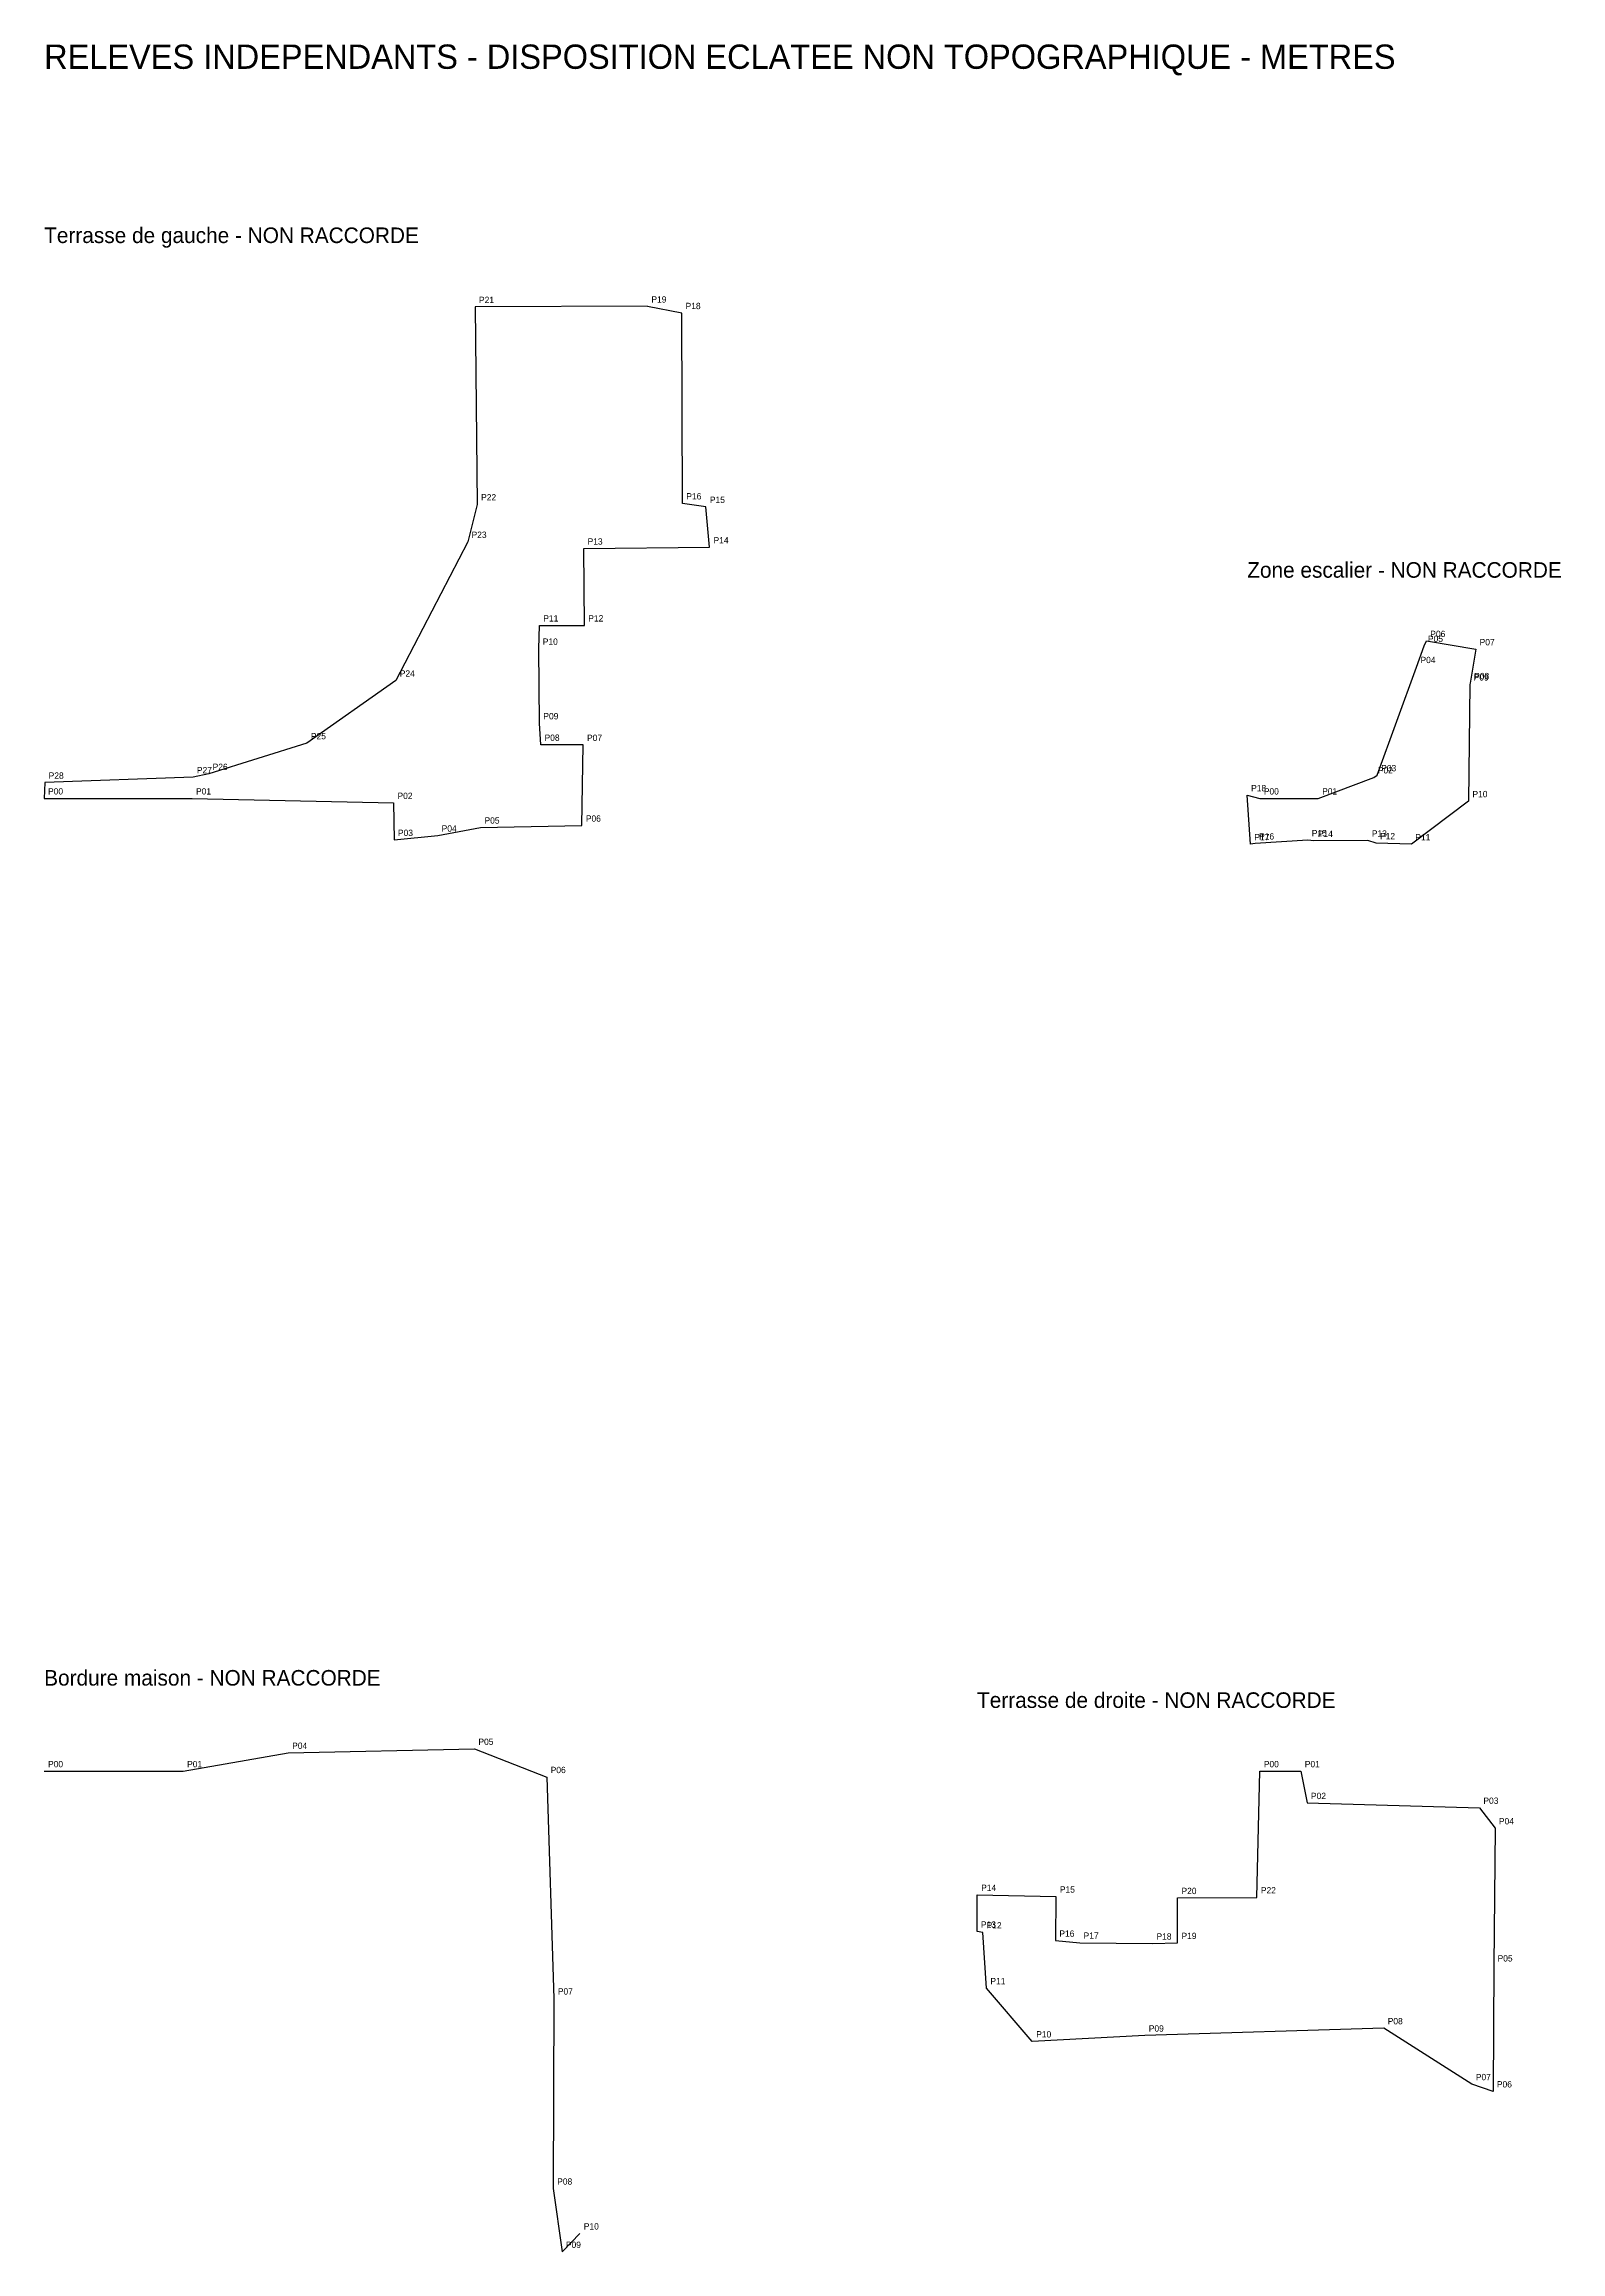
# Model space of a CAD drawing. Header units: metres. Extents: x 0 to 31.2, y -9.9 to 35.5.
import ezdxf

# ---------------------------------------------------------------- set-up
doc = ezdxf.new("R2010")
doc.units = ezdxf.units.M
for name, color, linetype in [('01_Bordure_maison', 2, 'Continuous'), ('02_Terrasse_de_droite', 3, 'Continuous'), ('03_Terrasse_de_gauche', 4, 'Continuous'), ('04_Zone_escalier', 5, 'Continuous')]:
    doc.layers.add(name, color=color, linetype=linetype)

msp = doc.modelspace()

# ---------------------------------------------------------------- linework, layer by layer
at = {"layer": '01_Bordure_maison'}
msp.add_polyline3d([(0, 0, 0), (2.86, 0, -0.09), (2.861, 0, -0.09), (2.861, 0, -0.09), (5.02, 0.377, -0.22), (8.85, 0.459, -0.4), (10.336, -0.121, -0.46), (10.483, -4.674, -0.5), (10.47, -8.582, -0.59), (10.649, -9.883, -0.27), (11.017, -9.505, -0.34)], dxfattribs=at)
at = {"layer": '02_Terrasse_de_droite'}
msp.add_polyline3d([(25, 0, 0), (25.843, 0, 0), (25.97, -0.655, 0), (29.515, -0.753, 0.04), (29.835, -1.175, 0.03), (29.807, -3.994, -0.02), (29.793, -6.584, -0.08), (29.36, -6.435, -0.1), (27.548, -5.285, 0.17), (22.635, -5.436, 0.03), (20.32, -5.556, -0.09), (19.378, -4.462, -0.14), (19.299, -3.315, -0.12), (19.183, -3.299, -0.14), (19.188, -2.542, -0.05), (20.806, -2.578, -0.03), (20.796, -3.485, -0.08), (21.294, -3.527, -0.07), (22.793, -3.544, -0.04), (23.307, -3.533, -0.02), (23.307, -2.608, 0.05), (23.306, -2.608, 0.05), (24.939, -2.595, 0), (25, 0, 0)], dxfattribs=at)
at = {"layer": '03_Terrasse_de_gauche'}
msp.add_polyline3d([(0, 20, 0), (3.043, 20, -0.07), (7.186, 19.908, -0.17), (7.195, 19.146, -0.17), (8.094, 19.236, -0.32), (8.975, 19.401, -0.33), (11.059, 19.441, -0.41), (11.084, 21.1, -0.4), (10.21, 21.103, -0.43), (10.185, 21.545, -0.45), (10.173, 23.078, -0.48), (10.184, 23.557, -0.48), (11.109, 23.557, -0.51), (11.095, 25.138, -0.51), (13.685, 25.162, -0.58), (13.609, 25.994, -0.6), (13.125, 26.066, -0.59), (13.125, 26.066, -0.59), (13.11, 29.979, -0.56), (12.407, 30.114, -0.61), (12.407, 30.118, -0.61), (8.862, 30.104, -0.6), (8.905, 26.046, -0.66), (8.709, 25.276, -0.68), (7.233, 22.423, 0.02), (5.405, 21.135, 0), (3.385, 20.504, 0.04), (3.061, 20.436, 0.03), (0.013, 20.324, 0.02), (0, 20, 0)], dxfattribs=at)
at = {"layer": '04_Zone_escalier'}
msp.add_polyline3d([(25, 20, 0), (26.2, 20, -0.19), (27.345, 20.433, -0.41), (27.414, 20.477, -0.56), (28.222, 22.701, -0.62), (28.375, 23.137, -0.55), (28.424, 23.237, -0.02), (29.438, 23.067, 0.15), (29.325, 22.37, 0.24), (29.315, 22.342, 0.18), (29.29, 19.944, 0.17), (28.116, 19.056, 0.23), (27.39, 19.08, 0.35), (27.221, 19.133, 0.47), (26.112, 19.127, 0.55), (25.986, 19.139, 0.7), (24.904, 19.074, 0.79), (24.805, 19.058, 0.92), (24.739, 20.066, 0.89), (25, 20, 0)], dxfattribs=at)

# ---------------------------------------------------------------- texts
msp.add_text('RELEVES INDEPENDANTS - DISPOSITION ECLATEE NON TOPOGRAPHIQUE - METRES', height=0.5).set_placement((0, 35))
at = {"layer": '01_Bordure_maison'}
for s, height, p in [('Bordure maison - NON RACCORDE', 0.32, (0, 1.759)), ('P04', 0.13, (5.1, 0.457, -0.22)), ('P05', 0.13, (8.93, 0.539, -0.4)), ('P00', 0.13, (0.08, 0.08)), ('P01', 0.13, (2.94, 0.08, -0.09)), ('P06', 0.13, (10.416, -0.041, -0.46)), ('P07', 0.13, (10.563, -4.594, -0.5)), ('P08', 0.13, (10.55, -8.502, -0.59)), ('P10', 0.13, (11.097, -9.425, -0.34)), ('P09', 0.13, (10.729, -9.803, -0.27))]:
    msp.add_text(s, height=height, dxfattribs=at).set_placement(p)
at = {"layer": '02_Terrasse_de_droite'}
for s, height, p in [('Terrasse de droite - NON RACCORDE', 0.32, (19.183, 1.3)), ('P00', 0.13, (25.08, 0.08)), ('P01', 0.13, (25.923, 0.08)), ('P02', 0.13, (26.05, -0.575)), ('P03', 0.13, (29.595, -0.673, 0.04)), ('P04', 0.13, (29.915, -1.095, 0.03)), ('P14', 0.13, (19.268, -2.462, -0.05)), ('P15', 0.13, (20.886, -2.498, -0.03)), ('P20', 0.13, (23.387, -2.528, 0.05)), ('P22', 0.13, (25.019, -2.515)), ('P13', 0.13, (19.263, -3.219, -0.14)), ('P12', 0.13, (19.379, -3.235, -0.12)), ('P16', 0.13, (20.876, -3.405, -0.08)), ('P17', 0.13, (21.374, -3.447, -0.07)), ('P18', 0.13, (22.873, -3.464, -0.04)), ('P19', 0.13, (23.387, -3.453, -0.02)), ('P05', 0.13, (29.887, -3.914, -0.02)), ('P11', 0.13, (19.458, -4.382, -0.14)), ('P10', 0.13, (20.4, -5.476, -0.09)), ('P09', 0.13, (22.715, -5.356, 0.03)), ('P08', 0.13, (27.628, -5.205, 0.17)), ('P07', 0.13, (29.44, -6.355, -0.1)), ('P06', 0.13, (29.873, -6.504, -0.08))]:
    msp.add_text(s, height=height, dxfattribs=at).set_placement(p)
at = {"layer": '03_Terrasse_de_gauche'}
for s, height, p in [('Terrasse de gauche - NON RACCORDE', 0.32, (0, 31.418)), ('P21', 0.13, (8.942, 30.184, -0.6)), ('P19', 0.13, (12.487, 30.194, -0.61)), ('P18', 0.13, (13.19, 30.059, -0.56)), ('P22', 0.13, (8.985, 26.126, -0.66)), ('P16', 0.13, (13.205, 26.146, -0.59)), ('P15', 0.13, (13.689, 26.074, -0.6)), ('P23', 0.13, (8.789, 25.356, -0.68)), ('P13', 0.13, (11.175, 25.218, -0.51)), ('P14', 0.13, (13.765, 25.242, -0.58)), ('P11', 0.13, (10.264, 23.637, -0.48)), ('P12', 0.13, (11.189, 23.637, -0.51)), ('P10', 0.13, (10.253, 23.158, -0.48)), ('P24', 0.13, (7.313, 22.503, 0.02)), ('P25', 0.13, (5.485, 21.215)), ('P09', 0.13, (10.265, 21.625, -0.45)), ('P08', 0.13, (10.29, 21.183, -0.43)), ('P07', 0.13, (11.164, 21.18, -0.4)), ('P28', 0.13, (0.093, 20.404, 0.02)), ('P27', 0.13, (3.141, 20.516, 0.03)), ('P26', 0.13, (3.465, 20.584, 0.04)), ('P00', 0.13, (0.08, 20.08)), ('P01', 0.13, (3.123, 20.08, -0.07)), ('P02', 0.13, (7.266, 19.988, -0.17)), ('P05', 0.13, (9.055, 19.481, -0.33)), ('P06', 0.13, (11.139, 19.521, -0.41)), ('P03', 0.13, (7.275, 19.226, -0.17)), ('P04', 0.13, (8.174, 19.316, -0.32))]:
    msp.add_text(s, height=height, dxfattribs=at).set_placement(p)
at = {"layer": '04_Zone_escalier'}
for s, height, p in [('Zone escalier - NON RACCORDE', 0.32, (24.739, 24.537)), ('P05', 0.13, (28.455, 23.217, -0.55)), ('P06', 0.13, (28.504, 23.317, -0.02)), ('P07', 0.13, (29.518, 23.147, 0.15)), ('P04', 0.13, (28.302, 22.781, -0.62)), ('P09', 0.13, (29.395, 22.422, 0.18)), ('P08', 0.13, (29.405, 22.45, 0.24)), ('P02', 0.13, (27.425, 20.513, -0.41)), ('P03', 0.13, (27.494, 20.557, -0.56)), ('P18', 0.13, (24.819, 20.146, 0.89)), ('P00', 0.13, (25.08, 20.08)), ('P01', 0.13, (26.28, 20.08, -0.19)), ('P10', 0.13, (29.37, 20.024, 0.17)), ('P17', 0.13, (24.885, 19.138, 0.92)), ('P16', 0.13, (24.984, 19.154, 0.79)), ('P15', 0.13, (26.066, 19.219, 0.7)), ('P14', 0.13, (26.192, 19.207, 0.55)), ('P13', 0.13, (27.301, 19.213, 0.47)), ('P12', 0.13, (27.47, 19.16, 0.35)), ('P11', 0.13, (28.196, 19.136, 0.23))]:
    msp.add_text(s, height=height, dxfattribs=at).set_placement(p)

doc.saveas('drawing.dxf')
